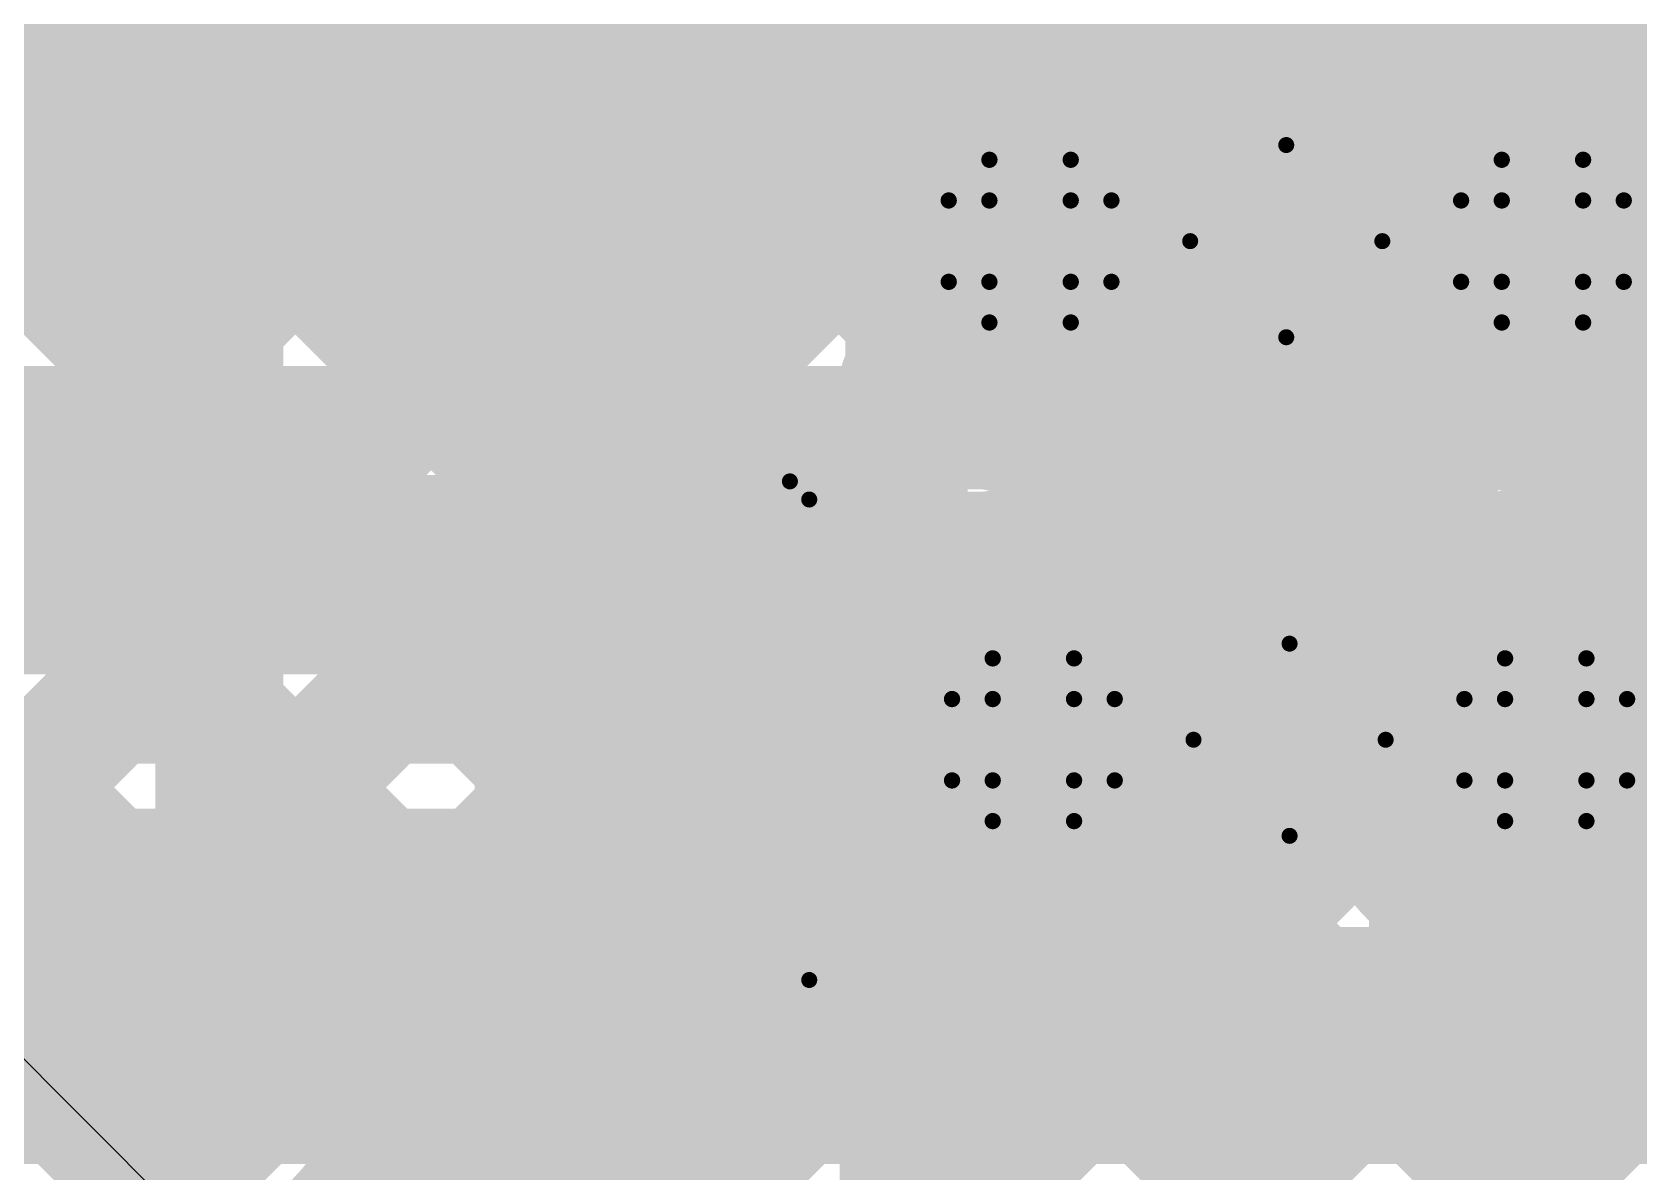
# Model space of a CAD drawing. Header units: millimetres. Extents: x 13 to 259, y -2 to 326.
# Drawn here: x 117.12 to 122.14, y 113.35 to 116.91 of the extents above; entities that cross this region are included whole.
import ezdxf

# ---------------------------------------------------------------- set-up
doc = ezdxf.new("R2010")
doc.units = ezdxf.units.MM
for name, color, linetype in [('BottomLayer', 5, 'Continuous'), ('BottomSolder', 6, 'Continuous'), ('ConnectLayer', 7, 'Continuous'), ('DrillDrawing', 1, 'Continuous'), ('Mechanical14', 56, 'Continuous'), ('Mechanical15', 56, 'Continuous'), ('MidLayer1', 16, 'Continuous'), ('MidLayer2', 76, 'Continuous'), ('MidLayer3', 90, 'Continuous'), ('MidLayer4', 156, 'Continuous'), ('MidLayer5', 130, 'Continuous'), ('MidLayer6', 216, 'Continuous'), ('MultiLayer', 9, 'Continuous'), ('TopLayer', 1, 'Continuous'), ('TopPaste', 8, 'Continuous'), ('TopSolder', 216, 'Continuous')]:
    doc.layers.add(name, color=color, linetype=linetype)

# ---------------------------------------------------------------- blocks, each defined once
blk = doc.blocks.new('RESC1608X55N_66')
at = {"layer": 'Mechanical14', "const_width": 0.1}
for points in [[(1.4, 0.65), (-1.4, 0.65)], [(-1.4, 0.65), (-1.4, -0.65)], [(1.4, 0.65), (1.4, -0.65)], [(1.4, -0.65), (-1.4, -0.65)]]:
    blk.add_lwpolyline(points, dxfattribs=at)
at = {"layer": 'Mechanical14', "const_width": 0.05}
for points in [[(-1.425, 0.65, 1), (-1.375, 0.65, 1)], [(-1.425, 0.65, 1), (-1.375, 0.65, 1)], [(1.375, 0.65, 1), (1.425, 0.65, 1)], [(1.375, 0.65, 1), (1.425, 0.65, 1)], [(-1.425, -0.65, 1), (-1.375, -0.65, 1)], [(-1.425, -0.65, 1), (-1.375, -0.65, 1)], [(1.375, -0.65, 1), (1.425, -0.65, 1)], [(1.375, -0.65, 1), (1.425, -0.65, 1)]]:
    blk.add_lwpolyline(points, format="xyb", close=True, dxfattribs=at)
at = {"layer": 'Mechanical15', "const_width": 0.05}
for points in [[(-1.5, 0.75), (-1.5, -0.75)], [(1.5, 0.75), (-1.5, 0.75)], [(1.5, 0.75), (1.5, -0.75)], [(0, 0.3), (0, -0.3)], [(0.3, 0), (-0.3, 0)], [(1.5, -0.75), (-1.5, -0.75)]]:
    blk.add_lwpolyline(points, dxfattribs=at)
at = {"layer": 'Mechanical15', "const_width": 0.025}
for points in [[(-1.5125, 0.75, 1), (-1.4875, 0.75, 1)], [(-1.5125, 0.75, 1), (-1.4875, 0.75, 1)], [(1.4875, 0.75, 1), (1.5125, 0.75, 1)], [(1.4875, 0.75, 1), (1.5125, 0.75, 1)], [(-0.0125, 0.3, 1), (0.0125, 0.3, 1)], [(-0.3125, 0, 1), (-0.2875, 0, 1)], [(0.2875, 0, 1), (0.3125, 0, 1)], [(-0.0125, -0.3, 1), (0.0125, -0.3, 1)], [(-1.5125, -0.75, 1), (-1.4875, -0.75, 1)], [(-1.5125, -0.75, 1), (-1.4875, -0.75, 1)], [(1.4875, -0.75, 1), (1.5125, -0.75, 1)], [(1.4875, -0.75, 1), (1.5125, -0.75, 1)]]:
    blk.add_lwpolyline(points, format="xyb", close=True, dxfattribs=at)
at = {"layer": 'TopLayer'}
for points in [[(-1.25, -0.5), (-0.35, -0.5), (-1.25, 0.5), (-0.35, 0.5)], [(0.35, -0.5), (1.25, -0.5), (0.35, 0.5), (1.25, 0.5)]]:
    blk.add_solid(points, dxfattribs=at)
at = {"layer": 'TopPaste'}
for points in [[(-1.25, -0.5), (-0.35, -0.5), (-1.25, 0.5), (-0.35, 0.5)], [(0.35, -0.5), (1.25, -0.5), (0.35, 0.5), (1.25, 0.5)]]:
    blk.add_solid(points, dxfattribs=at)
at = {"layer": 'TopSolder'}
for points in [[(-1.3516, -0.6016), (-0.2484, -0.6016), (-1.3516, 0.6016), (-0.2484, 0.6016)], [(0.2484, -0.6016), (1.3516, -0.6016), (0.2484, 0.6016), (1.3516, 0.6016)]]:
    blk.add_solid(points, dxfattribs=at)
blk = doc.blocks.new('CAPC1608X87N_99')
at = {"layer": 'Mechanical14', "const_width": 0.1}
for points in [[(-0.875, -0.4749), (-0.875, 0.4751)], [(-0.875, 0.4751), (0.875, 0.4751)], [(0.875, -0.4749), (0.875, 0.4751)], [(-0.875, -0.4749), (0.875, -0.4749)]]:
    blk.add_lwpolyline(points, dxfattribs=at)
at = {"layer": 'Mechanical14', "const_width": 0.05}
for points in [[(-0.9, 0.4751, 1), (-0.85, 0.4751, 1)], [(-0.9, 0.4751, 1), (-0.85, 0.4751, 1)], [(0.85, 0.4751, 1), (0.9, 0.4751, 1)], [(0.85, 0.4751, 1), (0.9, 0.4751, 1)], [(-0.9, -0.4749, 1), (-0.85, -0.4749, 1)], [(-0.9, -0.4749, 1), (-0.85, -0.4749, 1)], [(0.85, -0.4749, 1), (0.9, -0.4749, 1)], [(0.85, -0.4749, 1), (0.9, -0.4749, 1)]]:
    blk.add_lwpolyline(points, format="xyb", close=True, dxfattribs=at)
at = {"layer": 'Mechanical15', "const_width": 0.05}
for points in [[(-1.55, 0.75), (1.55, 0.75)], [(-1.55, -0.75), (-1.55, 0.75)], [(1.55, -0.75), (1.55, 0.75)], [(0, -0.3), (0, 0.3)], [(-0.3, 0), (0.3, 0)], [(-1.55, -0.75), (1.55, -0.75)]]:
    blk.add_lwpolyline(points, dxfattribs=at)
at = {"layer": 'Mechanical15', "const_width": 0.025}
for points in [[(-1.5625, 0.75, 1), (-1.5375, 0.75, 1)], [(-1.5625, 0.75, 1), (-1.5375, 0.75, 1)], [(1.5375, 0.75, 1), (1.5625, 0.75, 1)], [(1.5375, 0.75, 1), (1.5625, 0.75, 1)], [(-0.0125, 0.3, 1), (0.0125, 0.3, 1)], [(-0.3125, 0, 1), (-0.2875, 0, 1)], [(0.2875, 0, 1), (0.3125, 0, 1)], [(-0.0125, -0.3, 1), (0.0125, -0.3, 1)], [(-1.5625, -0.75, 1), (-1.5375, -0.75, 1)], [(-1.5625, -0.75, 1), (-1.5375, -0.75, 1)], [(1.5375, -0.75, 1), (1.5625, -0.75, 1)], [(1.5375, -0.75, 1), (1.5625, -0.75, 1)]]:
    blk.add_lwpolyline(points, format="xyb", close=True, dxfattribs=at)
at = {"layer": 'TopLayer'}
for points in [[(-1.275, -0.5), (-0.325, -0.5), (-1.275, 0.5), (-0.325, 0.5)], [(0.325, -0.5), (1.275, -0.5), (0.325, 0.5), (1.275, 0.5)]]:
    blk.add_solid(points, dxfattribs=at)
at = {"layer": 'TopPaste'}
for points in [[(-1.275, -0.5), (-0.325, -0.5), (-1.275, 0.5), (-0.325, 0.5)], [(0.325, -0.5), (1.275, -0.5), (0.325, 0.5), (1.275, 0.5)]]:
    blk.add_solid(points, dxfattribs=at)
at = {"layer": 'TopSolder'}
for points in [[(-1.3766, -0.6016), (-0.2234, -0.6016), (-1.3766, 0.6016), (-0.2234, 0.6016)], [(0.2234, -0.6016), (1.3766, -0.6016), (0.2234, 0.6016), (1.3766, 0.6016)]]:
    blk.add_solid(points, dxfattribs=at)

msp = doc.modelspace()

# ---------------------------------------------------------------- linework, layer by layer
at = {"layer": 'BottomLayer', "const_width": 0.25}
for points in [[(120.1146, 116.2566, 1), (120.3646, 116.2566, 1)], [(121.7146, 116.2566, 1), (121.9646, 116.2566, 1)], [(120.125, 114.7, 1), (120.375, 114.7, 1)], [(121.725, 114.7, 1), (121.975, 114.7, 1)]]:
    msp.add_lwpolyline(points, format="xyb", close=True, dxfattribs=at)
at = {"layer": 'BottomSolder', "const_width": 0.3516}
for points in [[(120.0638, 116.2566, 1), (120.4154, 116.2566, 1)], [(121.6638, 116.2566, 1), (122.0154, 116.2566, 1)], [(120.0742, 114.7, 1), (120.4258, 114.7, 1)], [(121.6742, 114.7, 1), (122.0258, 114.7, 1)]]:
    msp.add_lwpolyline(points, format="xyb", close=True, dxfattribs=at)
at = {"layer": 'ConnectLayer'}
msp.add_line((115.55, 115.25), (118.2, 112.6), dxfattribs=at)
at = {"layer": 'ConnectLayer', "const_width": 0.4}
for points in [[(120.0559, 119.2286), (122.7577, 116.5268)], [(114.3222, 119.0226), (131.6373, 101.7075)], [(119.802, 118.6339), (121.6284, 116.8075)], [(119.802, 118.6339), (121.4558, 116.9801)], [(119.802, 118.6339), (121.6284, 116.8075)], [(112.0339, 111.1854), (119.3897, 118.5412)], [(112.0339, 111.1854), (119.3897, 118.5412)], [(114.5766, 110.334), (122.7869, 118.5443)], [(114.7902, 118.5546), (131.6373, 101.7075)], [(115.6333, 118.56), (117.7082, 116.4851)], [(113.8195, 110.4254), (121.7333, 118.3392)], [(113.8195, 110.4254), (121.7333, 118.3392)], [(114.2551, 118.2412), (131.7546, 100.7417)], [(115.1279, 118.2169), (117.7082, 115.6366)], [(120.2407, 116.8466), (121.618, 118.2239)], [(114.5766, 110.334), (122.2374, 117.9948)], [(114.7812, 117.7151), (131.7546, 100.7417)], [(121.1192, 116.6435), (122.2374, 117.7617)], [(121.5, 115.5604), (123.6515, 117.7118)], [(121.9307, 116.8395), (122.753, 117.6618)], [(121.9307, 116.8395), (122.753, 117.6618)], [(118.2395, 117.6509), (121.2648, 114.6256)], [(118.2395, 117.6509), (120.96, 114.9303)], [(121.5, 116.2607), (122.7774, 117.538)], [(112.8869, 111.1899), (119.1957, 117.4986)], [(112.8869, 111.1899), (119.1957, 117.4986)], [(120.0973, 117.4902), (121.2546, 116.3328)], [(120.0973, 117.4902), (121.0415, 116.5459)], [(120.0973, 117.4902), (121.0474, 116.54)], [(120.7826, 116.54), (121.6838, 117.4412)], [(114.528, 114.528), (117.4028, 117.4028)], [(114.528, 114.528), (117.4028, 117.4028)], [(114.9011, 114.9011), (117.4028, 117.4028)], [(114.9011, 114.9011), (117.4028, 117.4028)], [(115.5889, 115.5889), (117.4028, 117.4028)], [(118.2482, 116.5512), (119.0895, 117.3924)], [(113.4215, 110.876), (119.8753, 117.3297)], [(113.4215, 110.876), (119.8753, 117.3297)], [(116.8673, 117.326), (119.6959, 114.4974)], [(116.8673, 117.326), (119.6959, 114.4974)], [(117.7082, 117.3176), (117.7082, 113.5821)], [(117.724, 117.3178), (119.8813, 115.1606)], [(117.724, 117.3178), (119.8813, 115.1606)], [(118.2482, 116), (118.2482, 117.3176)], [(118.5456, 116), (119.8753, 117.3297)], [(119.3967, 117.3422), (119.9618, 116.7771)], [(119.3968, 117.3421), (121.5381, 115.2008)], [(119.3968, 117.3421), (120.96, 115.7789)], [(114.3495, 117.2982), (125.5341, 106.1136)], [(115.2289, 117.2674), (117.7082, 114.788)], [(118.5804, 117.3099), (119.5943, 116.2961)], [(121.9979, 117.2866), (122.7445, 116.54)], [(122.2619, 117.0225), (123.6648, 115.6196)], [(121.5, 114.7118), (123.7642, 116.976)], [(116.0694, 115.2209), (117.7082, 116.8597)], [(114.8606, 116.7872), (125.5341, 106.1136)], [(118.2482, 116.7936), (119.0418, 116)], [(114.4253, 116.6813), (121.4301, 116.6813)], [(116.6635, 116.6813), (117.1382, 116.2066)], [(117.0551, 116.2066), (117.5298, 116.6813)], [(117.512, 116.6813), (117.9867, 116.2066)], [(117.9037, 116.2066), (118.3783, 116.6813)], [(118.3606, 116.6813), (118.8352, 116.2066)], [(118.7522, 116.2066), (119.2269, 116.6813)], [(119.2091, 116.6813), (119.6838, 116.2066)], [(119.6007, 116.2066), (120.0754, 116.6813)], [(120.0576, 116.6813), (120.5323, 116.2066)], [(120.4492, 116.2066), (120.9239, 116.6813)], [(120.9062, 116.6813), (121.2546, 116.3328)], [(121.8377, 116.5983), (123.1785, 115.2574)], [(120.7709, 116.54), (121.3084, 116.54)], [(114.4148, 116.3844), (120.5021, 110.2972)], [(115.3019, 116.3458), (117.7082, 113.9395)], [(120.96, 114.225), (120.96, 116.2607)], [(121.5, 114.225), (121.5, 116.2607)], [(115.3527, 116.2066), (121.2518, 116.2066)], [(120.369, 115.2779), (121.2567, 116.1655)], [(122.0451, 115.2568), (122.9548, 116.1666)], [(121.8617, 114.225), (123.7642, 116.1274)], [(121.5, 116.0874), (122.9639, 114.6235)], [(116.4937, 114.7966), (117.7082, 116.0112)], [(118.2482, 116), (119.3368, 116)], [(119.8451, 114.754), (121.0911, 116)], [(120.7601, 115.9788), (121.5381, 115.2008)], [(120.7709, 116), (121.3084, 116)], [(122.045, 115.2569), (122.7882, 116)], [(114.9023, 115.8969), (120.5021, 110.2972)], [(120.369, 115.2779), (120.96, 115.8689)], [(119.8451, 109.677), (119.8451, 115.8179)], [(119.8451, 115.6025), (119.9729, 115.7303)], [(119.8451, 113.9055), (121.6408, 115.7011)], [(120.2235, 115.6668), (121.2648, 114.6256)], [(120.8138, 114.8741), (121.6408, 115.7011)], [(121.9159, 115.6716), (122.9639, 114.6236)], [(121.9159, 115.6716), (122.9639, 114.6236)], [(115.7952, 115.4951), (117.7082, 113.5821)], [(115.1704, 115.3266), (119.5114, 115.3266)], [(116.8621, 115.165), (117.0237, 115.3266)], [(117.1697, 115.3266), (117.3313, 115.165)], [(117.7106, 115.165), (117.8722, 115.3266)], [(118.0182, 115.3266), (118.1798, 115.165)], [(118.5591, 115.165), (118.7207, 115.3266)], [(118.8667, 115.3266), (119.0283, 115.165)], [(119.3989, 115.2141), (119.5114, 115.3266)], [(121.5, 115.2388), (122.5139, 114.225)], [(114.3388, 115.165), (119.3566, 115.165)], [(116.9179, 114.3724), (117.7082, 115.1627)], [(119.8451, 115.1967), (125.47, 109.5718)], [(120.8138, 114.8741), (120.96, 115.0204)], [(115.3123, 110.2211), (119.6722, 114.581)], [(115.3123, 110.2211), (119.6722, 114.581)], [(115.244, 108.4557), (121.2932, 114.505)], [(116.0793, 107.5941), (123.0045, 114.5192)], [(119.8451, 111.3599), (123.0045, 114.5193)], [(119.8451, 113.0569), (121.2932, 114.505)], [(120.7032, 113.915), (121.2732, 114.485)], [(121.0103, 114.485), (121.3006, 114.485)], [(121.5, 114.3903), (121.6653, 114.225)], [(117.3422, 113.9481), (117.7082, 114.3141)], [(119.8451, 114.3482), (125.47, 108.7233)], [(120.7106, 114.3312), (127.2348, 107.807)], [(120.7106, 114.3312), (120.9878, 114.054)], [(120.7106, 114.3312), (121.1268, 113.915)], [(114.6494, 114.285), (119.5929, 114.285)], [(117.3091, 113.915), (117.6791, 114.285)], [(117.3627, 114.285), (117.7327, 113.915)], [(118.1576, 113.915), (118.5276, 114.285)], [(118.2113, 114.285), (118.5813, 113.915)], [(119.0062, 113.915), (119.3762, 114.285)], [(119.0598, 114.285), (119.4298, 113.915)], [(121.5, 114.225), (122.6799, 114.225)], [(115.244, 108.4557), (120.9624, 114.1742)], [(114.7043, 108.7646), (120.076, 114.1363)], [(114.7043, 108.7646), (120.076, 114.1363)], [(115.4599, 107.8231), (121.7545, 114.1178)], [(119.8451, 112.2084), (121.7545, 114.1178)], [(119.8547, 113.915), (120.076, 114.1363)], [(120.0474, 114.1459), (126.9999, 107.1934)], [(120.0474, 114.1459), (126.9999, 107.1934)], [(120.0474, 114.1459), (120.2783, 113.915)], [(121.5518, 113.915), (121.7545, 114.1178)], [(121.7757, 114.1147), (131.6378, 104.2526)], [(121.7757, 114.1147), (125.47, 110.4203)], [(121.7757, 114.1147), (121.9754, 113.915)], [(114.6162, 113.915), (122.7326, 113.915)], [(115.4599, 107.8231), (121.3446, 113.7079)], [(121.3291, 113.7128), (127.2348, 107.807)], [(118.6727, 110.1875), (122.1703, 113.685)], [(121.5, 113.685), (122.6799, 113.685)], [(122.2054, 113.685), (131.6378, 104.2526)], [(119.8451, 113.4997), (125.47, 107.8747)], [(118.1651, 113.1252), (118.1651, 113.2942)], [(118.0901, 113.2002), (118.1651, 113.1252)]]:
    msp.add_lwpolyline(points, dxfattribs=at)
at = {"layer": 'ConnectLayer'}
for points, const_width in [([(122.1619, 117.0225, 1), (122.3619, 117.0225, 1)], 0.2), ([(121.3558, 116.9801, 1), (121.5558, 116.9801, 1)], 0.2), ([(117.6082, 116.8597, 1), (117.8082, 116.8597, 1)], 0.2), ([(120.1407, 116.8466, 1), (120.3407, 116.8466, 1)], 0.2), ([(122.4296, 116.2566, 1), (121.2496, 116.2566, 1)], 0.4), ([(121.8307, 116.8395, 1), (122.0307, 116.8395, 1)], 0.2), ([(121.8307, 116.8395, 1), (122.0307, 116.8395, 1)], 0.2), ([(118.1482, 116.7936, 1), (118.3482, 116.7936, 1)], 0.2), ([(119.8618, 116.7771, 1), (120.0618, 116.7771, 1)], 0.2), ([(121.5284, 116.8075, 1), (121.7284, 116.8075, 1)], 0.2), ([(121.5284, 116.8075, 1), (121.7284, 116.8075, 1)], 0.2), ([(122.1186, 116.7088, 1), (122.3186, 116.7088, 1)], 0.2), ([(122.1186, 116.7088, 1), (122.3186, 116.7088, 1)], 0.2), ([(122.1186, 116.7088, 1), (122.3186, 116.7088, 1)], 0.2), ([(117.412, 116.6813, 1), (117.612, 116.6813, 1)], 0.2), ([(117.4298, 116.6813, 1), (117.6298, 116.6813, 1)], 0.2), ([(118.2606, 116.6813, 1), (118.4606, 116.6813, 1)], 0.2), ([(118.2783, 116.6813, 1), (118.4783, 116.6813, 1)], 0.2), ([(119.1091, 116.6813, 1), (119.3091, 116.6813, 1)], 0.2), ([(119.1269, 116.6813, 1), (119.3269, 116.6813, 1)], 0.2), ([(119.9576, 116.6813, 1), (120.1576, 116.6813, 1)], 0.2), ([(119.9754, 116.6813, 1), (120.1754, 116.6813, 1)], 0.2), ([(120.8062, 116.6813, 1), (121.0062, 116.6813, 1)], 0.2), ([(120.8239, 116.6813, 1), (121.0239, 116.6813, 1)], 0.2), ([(121.3301, 116.6813, 1), (121.5301, 116.6813, 1)], 0.2), ([(121.3301, 116.6813, 1), (121.5301, 116.6813, 1)], 0.2), ([(121.0182, 116.6425, 1), (121.2182, 116.6425, 1)], 0.2), ([(121.0192, 116.6435, 1), (121.2192, 116.6435, 1)], 0.2), ([(121.0192, 116.6435, 1), (121.2192, 116.6435, 1)], 0.2), ([(121.7377, 116.5983, 1), (121.9377, 116.5983, 1)], 0.2), ([(118.1482, 116.5512, 1), (118.3482, 116.5512, 1)], 0.2), ([(120.6572, 116.5398, 1), (120.8572, 116.5398, 1)], 0.2), ([(120.6709, 116.54, 1), (120.8709, 116.54, 1)], 0.2), ([(120.6826, 116.54, 1), (120.8826, 116.54, 1)], 0.2), ([(120.9415, 116.5459, 1), (121.1415, 116.5459, 1)], 0.2), ([(120.9474, 116.54, 1), (121.1474, 116.54, 1)], 0.2), ([(121.2084, 116.54, 1), (121.4084, 116.54, 1)], 0.2), ([(121.2221, 116.5398, 1), (121.4221, 116.5398, 1)], 0.2), ([(117.6082, 116.4851, 1), (117.8082, 116.4851, 1)], 0.2), ([(119.5534, 116.3227, 1), (119.7534, 116.3227, 1)], 0.2), ([(119.5534, 116.3227, 1), (119.7534, 116.3227, 1)], 0.2), ([(119.5534, 116.3227, 1), (119.7534, 116.3227, 1)], 0.2), ([(121.1546, 116.3328, 1), (121.3546, 116.3328, 1)], 0.2), ([(121.1546, 116.3328, 1), (121.3546, 116.3328, 1)], 0.2), ([(119.4943, 116.2961, 1), (119.6943, 116.2961, 1)], 0.2), ([(120.09, 116.2622, 1), (120.29, 116.2622, 1)], 0.2), ([(120.1835, 116.2806, 1), (120.3835, 116.2806, 1)], 0.2), ([(120.86, 116.2607, 1), (121.06, 116.2607, 1)], 0.2), ([(120.86, 116.2607, 1), (121.06, 116.2607, 1)], 0.2), ([(120.86, 116.2607, 1), (121.06, 116.2607, 1)], 0.2), ([(121.4, 116.2607, 1), (121.6, 116.2607, 1)], 0.2), ([(121.4, 116.2607, 1), (121.6, 116.2607, 1)], 0.2), ([(116.9551, 116.2066, 1), (117.1551, 116.2066, 1)], 0.2), ([(117.0382, 116.2066, 1), (117.2382, 116.2066, 1)], 0.2), ([(117.8037, 116.2066, 1), (118.0037, 116.2066, 1)], 0.2), ([(117.8867, 116.2066, 1), (118.0867, 116.2066, 1)], 0.2), ([(118.6522, 116.2066, 1), (118.8522, 116.2066, 1)], 0.2), ([(118.7352, 116.2066, 1), (118.9352, 116.2066, 1)], 0.2), ([(119.5007, 116.2066, 1), (119.7007, 116.2066, 1)], 0.2), ([(119.5838, 116.2066, 1), (119.7838, 116.2066, 1)], 0.2), ([(120.1062, 116.2194, 1), (120.3062, 116.2194, 1)], 0.2), ([(120.1847, 116.2349, 1), (120.3847, 116.2349, 1)], 0.2), ([(120.3492, 116.2066, 1), (120.5492, 116.2066, 1)], 0.2), ([(120.4323, 116.2066, 1), (120.6323, 116.2066, 1)], 0.2), ([(121.1496, 116.2566, 1), (121.3496, 116.2566, 1)], 0.2), ([(121.1518, 116.2066, 1), (121.3518, 116.2066, 1)], 0.2), ([(121.1518, 116.2066, 1), (121.3518, 116.2066, 1)], 0.2), ([(121.1567, 116.1655, 1), (121.3567, 116.1655, 1)], 0.2), ([(121.4, 116.0874, 1), (121.6, 116.0874, 1)], 0.2), ([(117.6082, 116.0112, 1), (117.8082, 116.0112, 1)], 0.2), ([(118.1482, 116, 1), (118.3482, 116, 1)], 0.2), ([(118.1482, 116, 1), (118.3482, 116, 1)], 0.2), ([(118.4456, 116, 1), (118.6456, 116, 1)], 0.2), ([(118.9418, 116, 1), (119.1418, 116, 1)], 0.2), ([(119.2368, 116, 1), (119.4368, 116, 1)], 0.2), ([(119.2368, 116, 1), (119.4368, 116, 1)], 0.2), ([(119.2368, 116, 1), (119.4368, 116, 1)], 0.2), ([(120.6601, 115.9788, 1), (120.8601, 115.9788, 1)], 0.2), ([(120.6709, 116, 1), (120.8709, 116, 1)], 0.2), ([(120.6709, 116, 1), (120.8709, 116, 1)], 0.2), ([(120.9911, 116, 1), (121.1911, 116, 1)], 0.2), ([(121.2084, 116, 1), (121.4084, 116, 1)], 0.2), ([(121.2084, 116, 1), (121.4084, 116, 1)], 0.2), ([(120.86, 115.8689, 1), (121.06, 115.8689, 1)], 0.2), ([(119.7451, 115.8179, 1), (119.9451, 115.8179, 1)], 0.2), ([(119.7451, 115.8179, 1), (119.9451, 115.8179, 1)], 0.2), ([(120.86, 115.7789, 1), (121.06, 115.7789, 1)], 0.2), ([(119.8729, 115.7303, 1), (120.0729, 115.7303, 1)], 0.2), ([(120.1235, 115.6668, 1), (120.3235, 115.6668, 1)], 0.2), ([(121.5408, 115.7011, 1), (121.7408, 115.7011, 1)], 0.2), ([(121.5408, 115.7011, 1), (121.7408, 115.7011, 1)], 0.2), ([(121.8159, 115.6716, 1), (122.0159, 115.6716, 1)], 0.2), ([(121.8159, 115.6716, 1), (122.0159, 115.6716, 1)], 0.2), ([(117.6082, 115.6366, 1), (117.8082, 115.6366, 1)], 0.2), ([(119.7451, 115.6025, 1), (119.9451, 115.6025, 1)], 0.2), ([(121.4, 115.5604, 1), (121.6, 115.5604, 1)], 0.2), ([(116.9237, 115.3266, 1), (117.1237, 115.3266, 1)], 0.2), ([(117.0697, 115.3266, 1), (117.2697, 115.3266, 1)], 0.2), ([(117.7722, 115.3266, 1), (117.9722, 115.3266, 1)], 0.2), ([(117.9182, 115.3266, 1), (118.1182, 115.3266, 1)], 0.2), ([(118.6207, 115.3266, 1), (118.8207, 115.3266, 1)], 0.2), ([(118.7667, 115.3266, 1), (118.9667, 115.3266, 1)], 0.2), ([(119.4114, 115.3266, 1), (119.6114, 115.3266, 1)], 0.2), ([(119.4114, 115.3266, 1), (119.6114, 115.3266, 1)], 0.2), ([(120.84, 114.7, 1), (119.66, 114.7, 1)], 0.4), ([(120.84, 114.7, 1), (119.66, 114.7, 1)], 0.4), ([(120.269, 115.2779, 1), (120.469, 115.2779, 1)], 0.2), ([(120.269, 115.2779, 1), (120.469, 115.2779, 1)], 0.2), ([(122.44, 114.7, 1), (121.26, 114.7, 1)], 0.4), ([(122.44, 114.7, 1), (121.26, 114.7, 1)], 0.4), ([(121.945, 115.2569, 1), (122.145, 115.2569, 1)], 0.2), ([(121.9451, 115.2568, 1), (122.1451, 115.2568, 1)], 0.2), ([(119.2989, 115.2141, 1), (119.4989, 115.2141, 1)], 0.2), ([(121.4, 115.2388, 1), (121.6, 115.2388, 1)], 0.2), ([(117.2313, 115.165, 1), (117.4313, 115.165, 1)], 0.2), ([(117.6082, 115.1627, 1), (117.8082, 115.1627, 1)], 0.2), ([(117.6106, 115.165, 1), (117.8106, 115.165, 1)], 0.2), ([(118.0798, 115.165, 1), (118.2798, 115.165, 1)], 0.2), ([(118.4591, 115.165, 1), (118.6591, 115.165, 1)], 0.2), ([(118.9283, 115.165, 1), (119.1283, 115.165, 1)], 0.2), ([(119.2566, 115.165, 1), (119.4566, 115.165, 1)], 0.2), ([(119.7451, 115.1967, 1), (119.9451, 115.1967, 1)], 0.2), ([(119.7813, 115.1606, 1), (119.9813, 115.1606, 1)], 0.2), ([(119.7813, 115.1606, 1), (119.9813, 115.1606, 1)], 0.2), ([(121.4381, 115.2008, 1), (121.6381, 115.2008, 1)], 0.2), ([(121.4381, 115.2008, 1), (121.6381, 115.2008, 1)], 0.2), ([(120.86, 115.0204, 1), (121.06, 115.0204, 1)], 0.2), ([(120.86, 114.9303, 1), (121.06, 114.9303, 1)], 0.2), ([(120.7138, 114.8741, 1), (120.9138, 114.8741, 1)], 0.2), ([(120.7138, 114.8741, 1), (120.9138, 114.8741, 1)], 0.2), ([(117.6082, 114.788, 1), (117.8082, 114.788, 1)], 0.2), ([(119.7451, 114.754, 1), (119.9451, 114.754, 1)], 0.2), ([(121.4, 114.7118, 1), (121.6, 114.7118, 1)], 0.2), ([(119.56, 114.7, 1), (119.76, 114.7, 1)], 0.2), ([(119.56, 114.7, 1), (119.76, 114.7, 1)], 0.2), ([(120.74, 114.7, 1), (120.94, 114.7, 1)], 0.2), ([(120.74, 114.7, 1), (120.94, 114.7, 1)], 0.2), ([(121.16, 114.7, 1), (121.36, 114.7, 1)], 0.2), ([(121.16, 114.7, 1), (121.36, 114.7, 1)], 0.2), ([(121.1648, 114.6256, 1), (121.3648, 114.6256, 1)], 0.2), ([(121.1648, 114.6256, 1), (121.3648, 114.6256, 1)], 0.2), ([(119.5722, 114.581, 1), (119.7722, 114.581, 1)], 0.2), ([(119.5722, 114.581, 1), (119.7722, 114.581, 1)], 0.2), ([(120.7152, 114.5306, 1), (120.9152, 114.5306, 1)], 0.2), ([(120.7152, 114.5306, 1), (120.9152, 114.5306, 1)], 0.2), ([(120.7152, 114.5306, 1), (120.9152, 114.5306, 1)], 0.2), ([(121.1932, 114.505, 1), (121.3932, 114.505, 1)], 0.2), ([(121.1932, 114.505, 1), (121.3932, 114.505, 1)], 0.2), ([(119.5959, 114.4974, 1), (119.7959, 114.4974, 1)], 0.2), ([(119.5959, 114.4974, 1), (119.7959, 114.4974, 1)], 0.2), ([(120.9103, 114.485, 1), (121.1103, 114.485, 1)], 0.2), ([(120.9103, 114.485, 1), (121.1103, 114.485, 1)], 0.2), ([(120.9103, 114.485, 1), (121.1103, 114.485, 1)], 0.2), ([(121.1732, 114.485, 1), (121.3732, 114.485, 1)], 0.2), ([(121.2006, 114.485, 1), (121.4006, 114.485, 1)], 0.2), ([(121.2006, 114.485, 1), (121.4006, 114.485, 1)], 0.2), ([(121.4, 114.3903, 1), (121.6, 114.3903, 1)], 0.2), ([(117.6082, 114.3141, 1), (117.8082, 114.3141, 1)], 0.2), ([(119.6894, 114.3313, 1), (119.8894, 114.3313, 1)], 0.2), ([(119.6894, 114.3313, 1), (119.8894, 114.3313, 1)], 0.2), ([(119.6894, 114.3313, 1), (119.8894, 114.3313, 1)], 0.2), ([(119.7451, 114.3482, 1), (119.9451, 114.3482, 1)], 0.2), ([(120.6106, 114.3312, 1), (120.8106, 114.3312, 1)], 0.2), ([(120.6106, 114.3312, 1), (120.8106, 114.3312, 1)], 0.2), ([(120.6106, 114.3312, 1), (120.8106, 114.3312, 1)], 0.2), ([(117.2627, 114.285, 1), (117.4627, 114.285, 1)], 0.2), ([(117.5791, 114.285, 1), (117.7791, 114.285, 1)], 0.2), ([(118.1113, 114.285, 1), (118.3113, 114.285, 1)], 0.2), ([(118.4276, 114.285, 1), (118.6276, 114.285, 1)], 0.2), ([(118.9598, 114.285, 1), (119.1598, 114.285, 1)], 0.2), ([(119.2762, 114.285, 1), (119.4762, 114.285, 1)], 0.2), ([(119.4929, 114.285, 1), (119.6929, 114.285, 1)], 0.2), ([(119.4929, 114.285, 1), (119.6929, 114.285, 1)], 0.2), ([(119.4929, 114.285, 1), (119.6929, 114.285, 1)], 0.2), ([(120.86, 114.225, 1), (121.06, 114.225, 1)], 0.2), ([(120.86, 114.225, 1), (121.06, 114.225, 1)], 0.2), ([(120.86, 114.225, 1), (121.06, 114.225, 1)], 0.2), ([(121.4, 114.225, 1), (121.6, 114.225, 1)], 0.2), ([(121.4, 114.225, 1), (121.6, 114.225, 1)], 0.2), ([(121.5653, 114.225, 1), (121.7653, 114.225, 1)], 0.2), ([(121.7617, 114.225, 1), (121.9617, 114.225, 1)], 0.2), ([(120.8624, 114.1742, 1), (121.0624, 114.1742, 1)], 0.2), ([(119.9474, 114.1459, 1), (120.1474, 114.1459, 1)], 0.2), ([(119.9474, 114.1459, 1), (120.1474, 114.1459, 1)], 0.2), ([(119.9474, 114.1459, 1), (120.1474, 114.1459, 1)], 0.2), ([(119.976, 114.1363, 1), (120.176, 114.1363, 1)], 0.2), ([(119.976, 114.1363, 1), (120.176, 114.1363, 1)], 0.2), ([(119.976, 114.1363, 1), (120.176, 114.1363, 1)], 0.2), ([(121.6545, 114.1178, 1), (121.8545, 114.1178, 1)], 0.2), ([(121.6545, 114.1178, 1), (121.8545, 114.1178, 1)], 0.2), ([(121.6545, 114.1178, 1), (121.8545, 114.1178, 1)], 0.2), ([(121.6757, 114.1147, 1), (121.8757, 114.1147, 1)], 0.2), ([(121.6757, 114.1147, 1), (121.8757, 114.1147, 1)], 0.2), ([(121.6757, 114.1147, 1), (121.8757, 114.1147, 1)], 0.2), ([(120.8878, 114.054, 1), (121.0878, 114.054, 1)], 0.2), ([(117.2091, 113.915, 1), (117.4091, 113.915, 1)], 0.2), ([(117.2422, 113.9481, 1), (117.4422, 113.9481, 1)], 0.2), ([(117.6082, 113.9395, 1), (117.8082, 113.9395, 1)], 0.2), ([(117.6327, 113.915, 1), (117.8327, 113.915, 1)], 0.2), ([(118.0576, 113.915, 1), (118.2576, 113.915, 1)], 0.2), ([(118.4813, 113.915, 1), (118.6813, 113.915, 1)], 0.2), ([(118.9062, 113.915, 1), (119.1062, 113.915, 1)], 0.2), ([(119.3298, 113.915, 1), (119.5298, 113.915, 1)], 0.2), ([(119.7451, 113.9055, 1), (119.9451, 113.9055, 1)], 0.2), ([(119.7547, 113.915, 1), (119.9547, 113.915, 1)], 0.2), ([(120.1783, 113.915, 1), (120.3783, 113.915, 1)], 0.2), ([(120.6032, 113.915, 1), (120.8032, 113.915, 1)], 0.2), ([(121.0268, 113.915, 1), (121.2268, 113.915, 1)], 0.2), ([(121.4518, 113.915, 1), (121.6518, 113.915, 1)], 0.2), ([(121.8754, 113.915, 1), (122.0754, 113.915, 1)], 0.2), ([(121.2291, 113.7128, 1), (121.4291, 113.7128, 1)], 0.2), ([(121.2446, 113.7079, 1), (121.4446, 113.7079, 1)], 0.2), ([(121.4, 113.685, 1), (121.6, 113.685, 1)], 0.2), ([(121.4, 113.685, 1), (121.6, 113.685, 1)], 0.2), ([(121.4, 113.685, 1), (121.6, 113.685, 1)], 0.2), ([(122.0703, 113.685, 1), (122.2703, 113.685, 1)], 0.2), ([(122.1054, 113.685, 1), (122.3054, 113.685, 1)], 0.2), ([(117.6082, 113.5821, 1), (117.8082, 113.5821, 1)], 0.2), ([(117.6082, 113.5821, 1), (117.8082, 113.5821, 1)], 0.2), ([(119.7451, 113.4997, 1), (119.9451, 113.4997, 1)], 0.2), ([(118.0651, 113.2942, 1), (118.2651, 113.2942, 1)], 0.2), ([(118.0651, 113.2942, 1), (118.2651, 113.2942, 1)], 0.2), ([(118.0651, 113.2942, 1), (118.2651, 113.2942, 1)], 0.2), ([(117.9901, 113.2002, 1), (118.1901, 113.2002, 1)], 0.2), ([(117.9901, 113.2002, 1), (118.1901, 113.2002, 1)], 0.2), ([(117.9901, 113.2002, 1), (118.1901, 113.2002, 1)], 0.2)]:
    msp.add_lwpolyline(points, format="xyb", close=True, dxfattribs=dict(at, const_width=const_width))
at = {"layer": 'ConnectLayer', "const_width": 0.4}
for points in [[(119.6534, 116.3227, -0.732422), (120.7572, 116.5398)], [(121.3221, 116.5398, -0.592717), (122.3572, 116.5398)], [(122.3765, 116.8101, -0.107829), (122.2186, 116.7088)], [(122.3765, 116.8101, -0.107829), (122.2186, 116.7088)], [(122.2186, 116.7088, -0.221867), (122.4296, 116.2566)], [(121.2518, 116.2066, -0.225805), (121.4301, 116.6813)], [(120.96, 116.2607, -0.199573), (121.1192, 116.6435)], [(120.96, 116.2607, -0.198911), (121.1182, 116.6425)], [(119.3368, 116, -0.219364), (119.6534, 116.3227)], [(119.3368, 116, -0.219364), (119.6534, 116.3227)], [(120.19, 116.2622, -0.732422), (120.2835, 116.2806)], [(120.2847, 116.2349, -0.499585), (120.2062, 116.2194)], [(120.7709, 116, -0.499586), (119.8451, 115.8179)], [(122.3709, 116, -0.627541), (121.3084, 116)], [(120.8152, 114.5306, -0.604702), (119.7894, 114.3313)], [(121.0103, 114.485, -0.115378), (120.8152, 114.5306)], [(121.0103, 114.485, -0.115378), (120.8152, 114.5306)], [(122.4007, 114.4881, -0.684564), (121.3006, 114.485)], [(119.7894, 114.3313, -0.116274), (119.5929, 114.285)], [(119.7894, 114.3313, -0.116274), (119.5929, 114.285)], [(121.5, 113.685, -0.414215), (120.96, 114.225)], [(121.5, 113.685, -0.414215), (120.96, 114.225)], [(118.1651, 113.2942, -0.05586), (118.0901, 113.2002)], [(118.1651, 113.2942, -0.05586), (118.0901, 113.2002)]]:
    msp.add_lwpolyline(points, format="xyb", dxfattribs=at)
at = {"layer": 'DrillDrawing', "const_width": 0.0508}
for points in [[(120.1126, 116.3836), (120.1126, 116.5106)], [(120.1126, 116.5106), (120.3666, 116.5106)], [(120.3666, 116.3836), (120.3666, 116.5106)], [(121.7126, 116.3836), (121.7126, 116.5106)], [(121.7126, 116.5106), (121.9666, 116.5106)], [(121.9666, 116.3836), (121.9666, 116.5106)], [(119.9856, 116.1296), (119.9856, 116.3836)], [(119.9856, 116.3836), (120.1126, 116.3836)], [(120.3666, 116.3836), (120.4936, 116.3836)], [(120.4936, 116.1296), (120.4936, 116.3836)], [(121.5856, 116.1296), (121.5856, 116.3836)], [(121.5856, 116.3836), (121.7126, 116.3836)], [(121.9666, 116.3836), (122.0936, 116.3836)], [(122.0936, 116.1296), (122.0936, 116.3836)], [(119.9856, 116.1296), (120.1126, 116.1296)], [(120.1126, 116.0026), (120.1126, 116.1296)], [(120.3666, 116.1296), (120.4936, 116.1296)], [(120.3666, 116.0026), (120.3666, 116.1296)], [(121.5856, 116.1296), (121.7126, 116.1296)], [(121.7126, 116.0026), (121.7126, 116.1296)], [(121.9666, 116.1296), (122.0936, 116.1296)], [(121.9666, 116.0026), (121.9666, 116.1296)], [(120.1126, 116.0026), (120.3666, 116.0026)], [(121.7126, 116.0026), (121.9666, 116.0026)], [(120.123, 114.827), (120.123, 114.954)], [(120.123, 114.954), (120.377, 114.954)], [(120.377, 114.827), (120.377, 114.954)], [(121.723, 114.827), (121.723, 114.954)], [(121.723, 114.954), (121.977, 114.954)], [(121.977, 114.827), (121.977, 114.954)], [(119.996, 114.573), (119.996, 114.827)], [(119.996, 114.827), (120.123, 114.827)], [(120.377, 114.827), (120.504, 114.827)], [(120.504, 114.573), (120.504, 114.827)], [(121.596, 114.573), (121.596, 114.827)], [(121.596, 114.827), (121.723, 114.827)], [(121.977, 114.827), (122.104, 114.827)], [(122.104, 114.573), (122.104, 114.827)], [(119.996, 114.573), (120.123, 114.573)], [(120.123, 114.446), (120.123, 114.573)], [(120.377, 114.573), (120.504, 114.573)], [(120.377, 114.446), (120.377, 114.573)], [(121.596, 114.573), (121.723, 114.573)], [(121.723, 114.446), (121.723, 114.573)], [(121.977, 114.573), (122.104, 114.573)], [(121.977, 114.446), (121.977, 114.573)], [(120.123, 114.446), (120.377, 114.446)], [(121.723, 114.446), (121.977, 114.446)]]:
    msp.add_lwpolyline(points, dxfattribs=at)
at = {"layer": 'DrillDrawing', "const_width": 0.0254}
for points in [[(120.0999, 116.5106, 1), (120.1253, 116.5106, 1)], [(120.0999, 116.5106, 1), (120.1253, 116.5106, 1)], [(120.3539, 116.5106, 1), (120.3793, 116.5106, 1)], [(120.3539, 116.5106, 1), (120.3793, 116.5106, 1)], [(121.6999, 116.5106, 1), (121.7253, 116.5106, 1)], [(121.6999, 116.5106, 1), (121.7253, 116.5106, 1)], [(121.9539, 116.5106, 1), (121.9793, 116.5106, 1)], [(121.9539, 116.5106, 1), (121.9793, 116.5106, 1)], [(119.9729, 116.3836, 1), (119.9983, 116.3836, 1)], [(119.9729, 116.3836, 1), (119.9983, 116.3836, 1)], [(120.0999, 116.3836, 1), (120.1253, 116.3836, 1)], [(120.0999, 116.3836, 1), (120.1253, 116.3836, 1)], [(120.3539, 116.3836, 1), (120.3793, 116.3836, 1)], [(120.3539, 116.3836, 1), (120.3793, 116.3836, 1)], [(120.4809, 116.3836, 1), (120.5063, 116.3836, 1)], [(120.4809, 116.3836, 1), (120.5063, 116.3836, 1)], [(121.5729, 116.3836, 1), (121.5983, 116.3836, 1)], [(121.5729, 116.3836, 1), (121.5983, 116.3836, 1)], [(121.6999, 116.3836, 1), (121.7253, 116.3836, 1)], [(121.6999, 116.3836, 1), (121.7253, 116.3836, 1)], [(121.9539, 116.3836, 1), (121.9793, 116.3836, 1)], [(121.9539, 116.3836, 1), (121.9793, 116.3836, 1)], [(122.0809, 116.3836, 1), (122.1063, 116.3836, 1)], [(122.0809, 116.3836, 1), (122.1063, 116.3836, 1)], [(119.9729, 116.1296, 1), (119.9983, 116.1296, 1)], [(119.9729, 116.1296, 1), (119.9983, 116.1296, 1)], [(120.0999, 116.1296, 1), (120.1253, 116.1296, 1)], [(120.0999, 116.1296, 1), (120.1253, 116.1296, 1)], [(120.3539, 116.1296, 1), (120.3793, 116.1296, 1)], [(120.3539, 116.1296, 1), (120.3793, 116.1296, 1)], [(120.4809, 116.1296, 1), (120.5063, 116.1296, 1)], [(120.4809, 116.1296, 1), (120.5063, 116.1296, 1)], [(121.5729, 116.1296, 1), (121.5983, 116.1296, 1)], [(121.5729, 116.1296, 1), (121.5983, 116.1296, 1)], [(121.6999, 116.1296, 1), (121.7253, 116.1296, 1)], [(121.6999, 116.1296, 1), (121.7253, 116.1296, 1)], [(121.9539, 116.1296, 1), (121.9793, 116.1296, 1)], [(121.9539, 116.1296, 1), (121.9793, 116.1296, 1)], [(122.0809, 116.1296, 1), (122.1063, 116.1296, 1)], [(122.0809, 116.1296, 1), (122.1063, 116.1296, 1)], [(120.0999, 116.0026, 1), (120.1253, 116.0026, 1)], [(120.0999, 116.0026, 1), (120.1253, 116.0026, 1)], [(120.3539, 116.0026, 1), (120.3793, 116.0026, 1)], [(120.3539, 116.0026, 1), (120.3793, 116.0026, 1)], [(121.6999, 116.0026, 1), (121.7253, 116.0026, 1)], [(121.6999, 116.0026, 1), (121.7253, 116.0026, 1)], [(121.9539, 116.0026, 1), (121.9793, 116.0026, 1)], [(121.9539, 116.0026, 1), (121.9793, 116.0026, 1)], [(120.1103, 114.954, 1), (120.1357, 114.954, 1)], [(120.1103, 114.954, 1), (120.1357, 114.954, 1)], [(120.3643, 114.954, 1), (120.3897, 114.954, 1)], [(120.3643, 114.954, 1), (120.3897, 114.954, 1)], [(121.7103, 114.954, 1), (121.7357, 114.954, 1)], [(121.7103, 114.954, 1), (121.7357, 114.954, 1)], [(121.9643, 114.954, 1), (121.9897, 114.954, 1)], [(121.9643, 114.954, 1), (121.9897, 114.954, 1)], [(119.9833, 114.827, 1), (120.0087, 114.827, 1)], [(119.9833, 114.827, 1), (120.0087, 114.827, 1)], [(120.1103, 114.827, 1), (120.1357, 114.827, 1)], [(120.1103, 114.827, 1), (120.1357, 114.827, 1)], [(120.3643, 114.827, 1), (120.3897, 114.827, 1)], [(120.3643, 114.827, 1), (120.3897, 114.827, 1)], [(120.4913, 114.827, 1), (120.5167, 114.827, 1)], [(120.4913, 114.827, 1), (120.5167, 114.827, 1)], [(121.5833, 114.827, 1), (121.6087, 114.827, 1)], [(121.5833, 114.827, 1), (121.6087, 114.827, 1)], [(121.7103, 114.827, 1), (121.7357, 114.827, 1)], [(121.7103, 114.827, 1), (121.7357, 114.827, 1)], [(121.9643, 114.827, 1), (121.9897, 114.827, 1)], [(121.9643, 114.827, 1), (121.9897, 114.827, 1)], [(122.0913, 114.827, 1), (122.1167, 114.827, 1)], [(122.0913, 114.827, 1), (122.1167, 114.827, 1)], [(119.9833, 114.573, 1), (120.0087, 114.573, 1)], [(119.9833, 114.573, 1), (120.0087, 114.573, 1)], [(120.1103, 114.573, 1), (120.1357, 114.573, 1)], [(120.1103, 114.573, 1), (120.1357, 114.573, 1)], [(120.3643, 114.573, 1), (120.3897, 114.573, 1)], [(120.3643, 114.573, 1), (120.3897, 114.573, 1)], [(120.4913, 114.573, 1), (120.5167, 114.573, 1)], [(120.4913, 114.573, 1), (120.5167, 114.573, 1)], [(121.5833, 114.573, 1), (121.6087, 114.573, 1)], [(121.5833, 114.573, 1), (121.6087, 114.573, 1)], [(121.7103, 114.573, 1), (121.7357, 114.573, 1)], [(121.7103, 114.573, 1), (121.7357, 114.573, 1)], [(121.9643, 114.573, 1), (121.9897, 114.573, 1)], [(121.9643, 114.573, 1), (121.9897, 114.573, 1)], [(122.0913, 114.573, 1), (122.1167, 114.573, 1)], [(122.0913, 114.573, 1), (122.1167, 114.573, 1)], [(120.1103, 114.446, 1), (120.1357, 114.446, 1)], [(120.1103, 114.446, 1), (120.1357, 114.446, 1)], [(120.3643, 114.446, 1), (120.3897, 114.446, 1)], [(120.3643, 114.446, 1), (120.3897, 114.446, 1)], [(121.7103, 114.446, 1), (121.7357, 114.446, 1)], [(121.7103, 114.446, 1), (121.7357, 114.446, 1)], [(121.9643, 114.446, 1), (121.9897, 114.446, 1)], [(121.9643, 114.446, 1), (121.9897, 114.446, 1)]]:
    msp.add_lwpolyline(points, format="xyb", close=True, dxfattribs=at)
at = {"layer": 'MidLayer1', "const_width": 0.25}
for points in [[(120.1146, 116.2566, 1), (120.3646, 116.2566, 1)], [(121.7146, 116.2566, 1), (121.9646, 116.2566, 1)], [(120.125, 114.7, 1), (120.375, 114.7, 1)], [(121.725, 114.7, 1), (121.975, 114.7, 1)]]:
    msp.add_lwpolyline(points, format="xyb", close=True, dxfattribs=at)
at = {"layer": 'MidLayer2', "const_width": 0.25}
for points in [[(120.1146, 116.2566, 1), (120.3646, 116.2566, 1)], [(121.7146, 116.2566, 1), (121.9646, 116.2566, 1)], [(120.125, 114.7, 1), (120.375, 114.7, 1)], [(121.725, 114.7, 1), (121.975, 114.7, 1)]]:
    msp.add_lwpolyline(points, format="xyb", close=True, dxfattribs=at)
at = {"layer": 'MidLayer3'}
for points, const_width in [([(120.1146, 116.2566, 1), (120.3646, 116.2566, 1)], 0.25), ([(121.7146, 116.2566, 1), (121.9646, 116.2566, 1)], 0.25), ([(119.9471, 115.19, 1), (120.0471, 115.19, 1)], 0.1), ([(119.9471, 115.19, 1), (120.0471, 115.19, 1)], 0.1), ([(120.6953, 115.19, 1), (120.7953, 115.19, 1)], 0.1), ([(120.6953, 115.19, 1), (120.7953, 115.19, 1)], 0.1), ([(121.5471, 115.19, 1), (121.6471, 115.19, 1)], 0.1), ([(121.5471, 115.19, 1), (121.6471, 115.19, 1)], 0.1), ([(119.66, 114.903, 1), (119.76, 114.903, 1)], 0.1), ([(119.66, 114.903, 1), (119.76, 114.903, 1)], 0.1), ([(120.9603, 114.925, 1), (121.0603, 114.925, 1)], 0.1), ([(120.9603, 114.925, 1), (121.0603, 114.925, 1)], 0.1), ([(121.2821, 114.925, 1), (121.3821, 114.925, 1)], 0.1), ([(121.2821, 114.925, 1), (121.3821, 114.925, 1)], 0.1), ([(119.66, 114.8422, 1), (119.76, 114.8422, 1)], 0.1), ([(119.66, 114.8422, 1), (119.76, 114.8422, 1)], 0.1), ([(120.125, 114.7, 1), (120.375, 114.7, 1)], 0.25), ([(121.725, 114.7, 1), (121.975, 114.7, 1)], 0.25), ([(119.5429, 114.725, 1), (119.6429, 114.725, 1)], 0.1), ([(119.5429, 114.725, 1), (119.6429, 114.725, 1)], 0.1)]:
    msp.add_lwpolyline(points, format="xyb", close=True, dxfattribs=dict(at, const_width=const_width))
at = {"layer": 'MidLayer3', "const_width": 0.2}
for points in [[(115.1704, 115.7666), (122.9205, 115.7666)], [(119.71, 114.903), (119.9971, 115.19)], [(119.9971, 115.19), (120.7453, 115.19)], [(120.7453, 115.19), (121.0103, 114.925)], [(121.3321, 114.925), (121.5971, 115.19)], [(121.5971, 115.19), (122.321, 115.19)], [(119.71, 114.8422), (119.71, 114.903)], [(121.0103, 114.925), (121.3321, 114.925)], [(119.5929, 114.725), (119.71, 114.8422)], [(110.5, 114.725), (119.5929, 114.725)], [(108.225, 113.475), (122.9148, 113.475)]]:
    msp.add_lwpolyline(points, dxfattribs=at)
at = {"layer": 'MidLayer4', "const_width": 0.2}
for points in [[(119.8617, 115.0046), (121.8965, 117.0394)], [(109.9552, 115.0046), (119.8617, 115.0046)], [(121.503, 113.66), (122.3645, 114.5215)], [(110.819, 113.66), (121.503, 113.66)]]:
    msp.add_lwpolyline(points, dxfattribs=at)
at = {"layer": 'MidLayer4'}
for points, const_width in [([(120.1146, 116.2566, 1), (120.3646, 116.2566, 1)], 0.25), ([(121.7146, 116.2566, 1), (121.9646, 116.2566, 1)], 0.25), ([(119.8117, 115.0046, 1), (119.9117, 115.0046, 1)], 0.1), ([(119.8117, 115.0046, 1), (119.9117, 115.0046, 1)], 0.1), ([(120.125, 114.7, 1), (120.375, 114.7, 1)], 0.25), ([(121.725, 114.7, 1), (121.975, 114.7, 1)], 0.25), ([(121.453, 113.66, 1), (121.553, 113.66, 1)], 0.1), ([(121.453, 113.66, 1), (121.553, 113.66, 1)], 0.1)]:
    msp.add_lwpolyline(points, format="xyb", close=True, dxfattribs=dict(at, const_width=const_width))
at = {"layer": 'MidLayer5', "const_width": 0.25}
for points in [[(120.1146, 116.2566, 1), (120.3646, 116.2566, 1)], [(121.7146, 116.2566, 1), (121.9646, 116.2566, 1)], [(120.125, 114.7, 1), (120.375, 114.7, 1)], [(121.725, 114.7, 1), (121.975, 114.7, 1)]]:
    msp.add_lwpolyline(points, format="xyb", close=True, dxfattribs=at)
at = {"layer": 'MidLayer6'}
for points, const_width in [([(119.0051, 116.325), (120.6549, 117.9748)], 0.5), ([(119.0051, 109.677), (119.0051, 116.325)], 1)]:
    msp.add_lwpolyline(points, dxfattribs=dict(at, const_width=const_width))
for points, const_width in [([(118.7551, 116.325, 1), (119.2551, 116.325, 1)], 0.5), ([(118.8801, 116.325, 1), (119.1301, 116.325, 1)], 0.25), ([(120.1146, 116.2566, 1), (120.3646, 116.2566, 1)], 0.25), ([(121.7146, 116.2566, 1), (121.9646, 116.2566, 1)], 0.25), ([(120.125, 114.7, 1), (120.375, 114.7, 1)], 0.25), ([(121.725, 114.7, 1), (121.975, 114.7, 1)], 0.25)]:
    msp.add_lwpolyline(points, format="xyb", close=True, dxfattribs=dict(at, const_width=const_width))
at = {"layer": 'MultiLayer', "const_width": 0.25}
for points in [[(120.1146, 116.2566, 1), (120.3646, 116.2566, 1)], [(121.7146, 116.2566, 1), (121.9646, 116.2566, 1)], [(120.125, 114.7, 1), (120.375, 114.7, 1)], [(121.725, 114.7, 1), (121.975, 114.7, 1)]]:
    msp.add_lwpolyline(points, format="xyb", close=True, dxfattribs=at)
at = {"layer": 'TopLayer', "const_width": 0.25}
for points in [[(120.1146, 116.2566, 1), (120.3646, 116.2566, 1)], [(121.7146, 116.2566, 1), (121.9646, 116.2566, 1)], [(120.125, 114.7, 1), (120.375, 114.7, 1)], [(121.725, 114.7, 1), (121.975, 114.7, 1)]]:
    msp.add_lwpolyline(points, format="xyb", close=True, dxfattribs=at)
at = {"layer": 'TopSolder', "const_width": 0.3516}
for points in [[(120.0638, 116.2566, 1), (120.4154, 116.2566, 1)], [(121.6638, 116.2566, 1), (122.0154, 116.2566, 1)], [(120.0742, 114.7, 1), (120.4258, 114.7, 1)], [(121.6742, 114.7, 1), (122.0258, 114.7, 1)]]:
    msp.add_lwpolyline(points, format="xyb", close=True, dxfattribs=at)

# ---------------------------------------------------------------- block references
for name, p, rotation in [('CAPC1608X87N_99', (121.0396, 116.2566), 360), ('RESC1608X55N_66', (121.05, 114.7), 180)]:
    msp.add_blockref(name, p, dxfattribs=dict(rotation=rotation))

doc.saveas('drawing.dxf')
